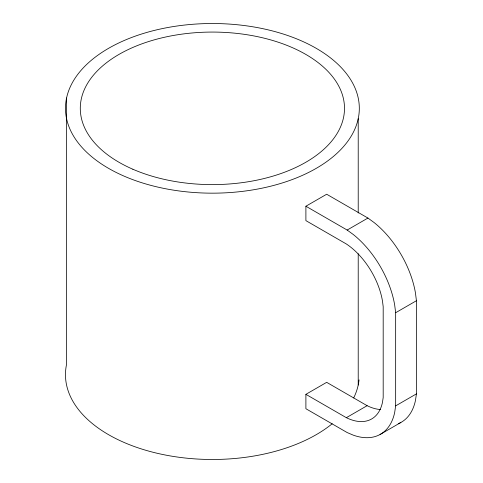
<?xml version="1.0" encoding="UTF-8"?>
<svg xmlns="http://www.w3.org/2000/svg" width="483" height="483" viewBox="0 0 483 483"><rect width="100%" height="100%" fill="white"/><g stroke="black" fill="none" stroke-linecap="round" stroke-linejoin="round"><path stroke-width="0.72" d="M305.896 394.333L346.347 417.686A56.463 32.596 60 0 0 382.47 402.363L383.188 397.557L383.188 306.651L382.476 301.018A56.463 32.596 60 0 0 346.347 243.981L305.896 220.628L305.896 206.229L347.162 230.053L353.284 234.515A74.141 42.806 60 0 1 394.677 304.996L395.655 312.724L395.655 405.877L394.677 412.482A74.141 42.806 60 0 1 353.284 435.159L347.162 432.551L305.896 408.727L305.896 394.333L326.671 382.337L367.128 405.69A56.463 32.596 60 0 0 380.592 409.542M305.896 206.229L326.671 194.232L367.937 218.056L374.059 222.518A74.141 42.806 60 0 1 415.458 293L416.431 300.728L416.431 393.88L415.458 400.485A74.141 42.806 60 0 1 398.233 423.736M347.162 230.053L367.937 218.056M395.655 312.724L416.431 300.728M346.347 417.686L367.128 405.69M395.655 405.877L416.431 393.88M380.043 434.501L400.818 422.51M358.217 118.697A146.923 84.827 0 0 1 123.944 176.072A146.923 84.827 0 0 1 155.013 30.254A146.923 84.827 0 0 1 358.217 118.697L358.217 213.003M358.217 253.744L358.217 385.017M66.569 97.983L66.569 364.303A146.923 84.827 0 0 0 159.293 453.754A146.923 84.827 0 0 0 332.213 423.748M359.038 379.88A146.923 84.827 0 0 1 353.677 397.938M132.867 169.243A132.107 76.272 0 0 0 343.51 117.653A132.107 76.272 0 0 0 160.803 38.127A132.107 76.272 0 0 0 132.867 169.243"/></g></svg>
